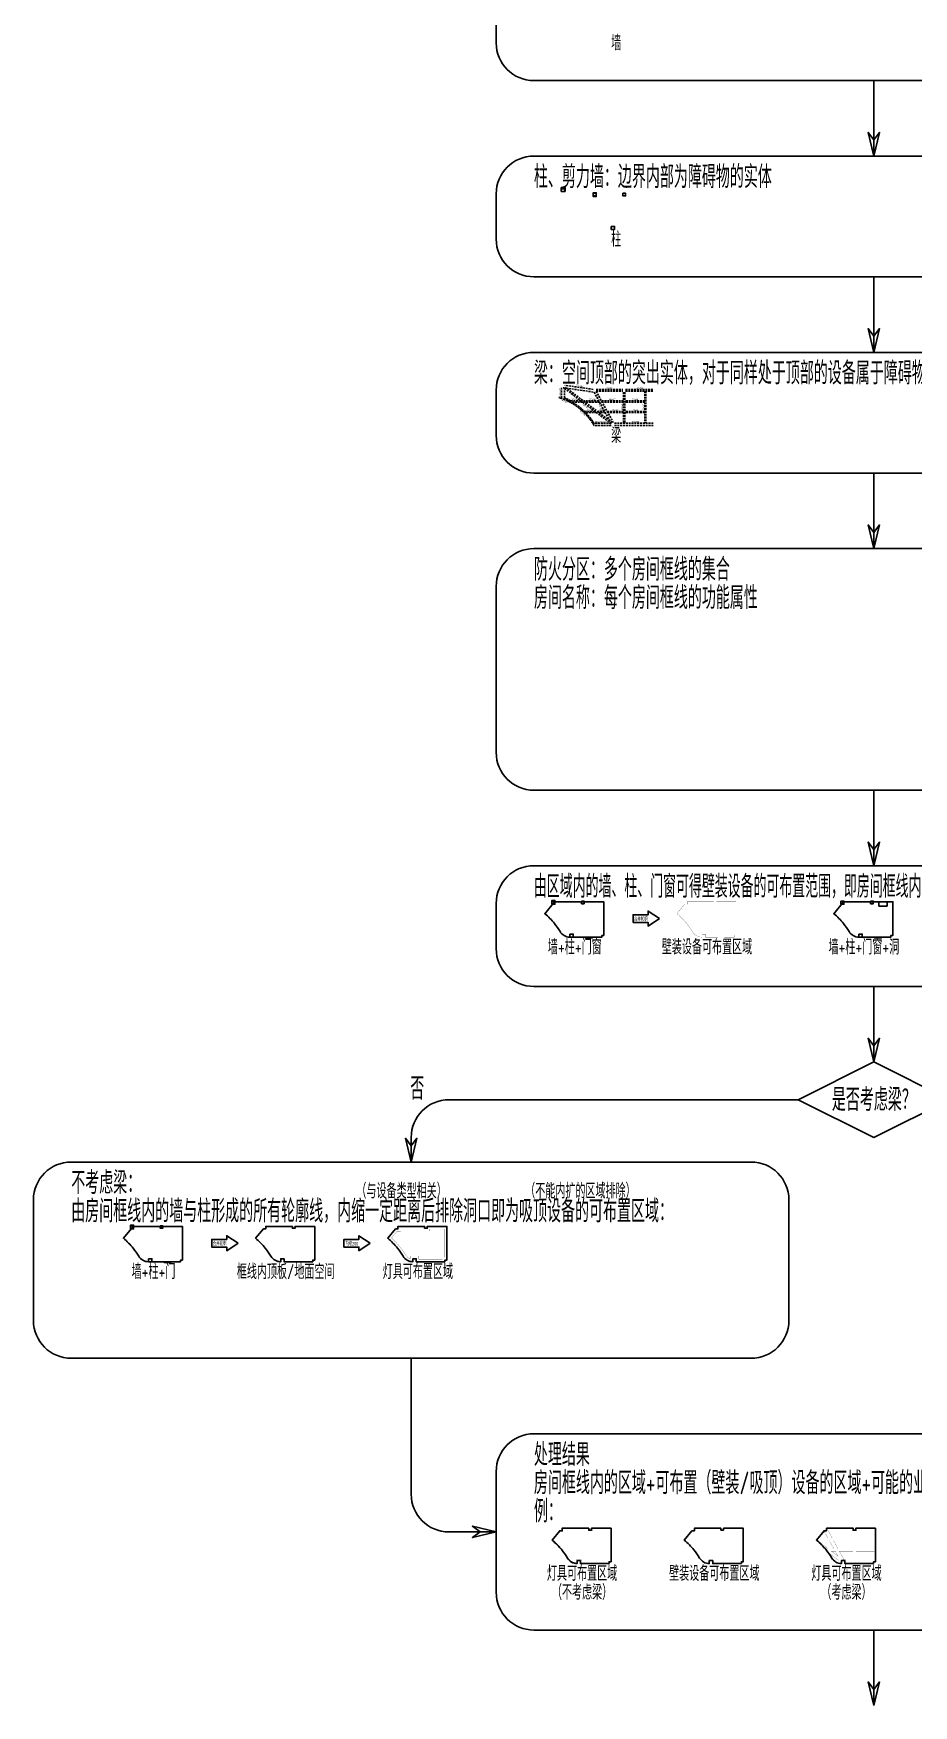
# Model space of a CAD drawing. Header units: millimetres. Extents: x -716506 to 4754388, y -184455 to 3397362.
# Drawn here: x 1947144 to 2180147, y 2518482 to 2961468 of the extents above; entities that cross this region are included whole.
import ezdxf
from ezdxf.enums import TextEntityAlignment as Align

# ---------------------------------------------------------------- set-up
doc = ezdxf.new("R2010")
doc.units = ezdxf.units.MM
doc.header["$LTSCALE"] = 1000
doc.header["$MEASUREMENT"] = 0
doc.linetypes.add('__覆盖_S20-tplt_TEN25IN7$0$DASHED', pattern=[0.75, 0.5, -0.25])
doc.layers.add('AE-HOLE', color=201, linetype='Continuous', plot=False)
doc.layers.add('柱子', color=7, linetype='Continuous', plot=False)
for name, color, linetype in [('E-UNIV-DIAG', 2, 'Continuous'), ('E-UNIV-NOTE', 6, 'Continuous'), ('S_BEAM', 4, '__覆盖_S20-tplt_TEN25IN7$0$DASHED'), ('S_BEAM_SECD', 142, '__覆盖_S20-tplt_TEN25IN7$0$DASHED'), ('S_BEAM_SECD_TEXT_HORZ', 9, 'Continuous'), ('S_BEAM_SECD_TEXT_VERT', 211, 'Continuous'), ('S_BEAM_TEXT_HORZ', 7, 'Continuous'), ('S_BEAM_TEXT_VERT', 41, 'Continuous'), ('可布置区域（吸顶）', 3, 'Continuous'), ('可布置区域（壁装）', 5, 'Continuous'), ('房间框线', 30, 'Continuous'), ('门窗框线', 114, 'Continuous')]:
    doc.layers.add(name, color=color, linetype=linetype)
doc.styles.add('__覆盖_S20-tplt_TEN25IN7$0$TH-STYLE1', font='Tssdeng.shx', dxfattribs={"width": 0.7, "bigfont": 'Tssdchn.shx'})
doc.styles.add('TH-STYLE3', font='tssdeng.shx', dxfattribs={"width": 0.65, "bigfont": 'tssdchn.shx'})

msp = doc.modelspace()

# ---------------------------------------------------------------- linework, layer by layer
at = {"layer": 'AE-HOLE', "elevation": 0}
msp.add_lwpolyline([(2173146.62, 2731415.58), (2170996.61, 2731415.58), (2170996.61, 2730265.55), (2173146.62, 2730265.55)], close=True, dxfattribs=at)
at = {"layer": 'E-UNIV-DIAG', "color": 3, "elevation": 0}
for points in [[(2259644.22, 2948982), (2079644.22, 2948982, -0.414213562), (2069644.22, 2958982), (2069644.22, 2970982, -0.414213562), (2079644.22, 2980982), (2259644.22, 2980982, -0.414213562), (2269644.22, 2970982), (2269644.22, 2958982, -0.414213562)], [(2259644.22, 2896982), (2079644.22, 2896982, -0.414213562), (2069644.22, 2906982), (2069644.22, 2918982, -0.414213562), (2079644.22, 2928982), (2259644.22, 2928982, -0.414213562), (2269644.22, 2918982), (2269644.22, 2906982, -0.414213562)], [(2259644.22, 2844982), (2079644.22, 2844982, -0.414213562), (2069644.22, 2854982), (2069644.22, 2866982, -0.414213562), (2079644.22, 2876982), (2259644.22, 2876982, -0.414213562), (2269644.22, 2866982), (2269644.22, 2854982, -0.414213562)], [(2259644.22, 2760982), (2079644.22, 2760982, -0.414213562), (2069644.22, 2770982), (2069644.22, 2814982, -0.414213562), (2079644.22, 2824982), (2259644.22, 2824982, -0.414213562), (2269644.22, 2814982), (2269644.22, 2770982, -0.414213562)]]:
    msp.add_lwpolyline(points, format="xyb", close=True, dxfattribs=at)
at = {"layer": 'E-UNIV-DIAG', "elevation": 0}
for points in [[(2169644.22, 2928982), (2169644.22, 2948982)], [(2169644.22, 2928982), (2171144.22, 2935258.24), (2169644.22, 2933258.24), (2168144.22, 2935258.24), (2169644.22, 2928982)], [(2169644.22, 2876982), (2169644.22, 2896982)], [(2169644.22, 2876982), (2171144.22, 2883258.24), (2169644.22, 2881258.24), (2168144.22, 2883258.24), (2169644.22, 2876982)], [(2169644.22, 2824982), (2169644.22, 2844982)], [(2169644.22, 2824982), (2171144.22, 2831258.24), (2169644.22, 2829258.24), (2168144.22, 2831258.24), (2169644.22, 2824982)], [(2169644.22, 2740982), (2169644.22, 2760982)], [(2169644.22, 2740982), (2171144.22, 2747258.24), (2169644.22, 2745258.24), (2168144.22, 2747258.24), (2169644.22, 2740982)], [(2169644.22, 2688982), (2169644.22, 2708982)], [(2169644.22, 2688982), (2171144.22, 2695258.24), (2169644.22, 2693258.24), (2168144.22, 2695258.24), (2169644.22, 2688982)], [(2047144.22, 2662482), (2048644.22, 2668758.24), (2047144.22, 2666758.24), (2045644.22, 2668758.24), (2047144.22, 2662482)], [(2069644.22, 2564482), (2063367.98, 2565982), (2065367.98, 2564482), (2063367.98, 2562982), (2069644.22, 2564482)], [(2169644.22, 2518482), (2169644.22, 2538482)], [(2169644.22, 2518482), (2171144.22, 2524758.24), (2169644.22, 2522758.24), (2168144.22, 2524758.24), (2169644.22, 2518482)]]:
    msp.add_lwpolyline(points, dxfattribs=at)
for points in [[(2259644.22, 2708982), (2079644.22, 2708982, -0.414213562), (2069644.22, 2718982), (2069644.22, 2730982, -0.414213562), (2079644.22, 2740982), (2259644.22, 2740982, -0.414213562), (2269644.22, 2730982), (2269644.22, 2718982, -0.414213562)], [(2137144.22, 2610482), (1957144.22, 2610482, -0.414213562), (1947144.22, 2620482), (1947144.22, 2652482, -0.414213562), (1957144.22, 2662482), (2137144.22, 2662482, -0.414213562), (2147144.22, 2652482), (2147144.22, 2620482, -0.414213562)], [(2259644.22, 2538482), (2079644.22, 2538482, -0.414213562), (2069644.22, 2548482), (2069644.22, 2580482, -0.414213562), (2079644.22, 2590482), (2259644.22, 2590482, -0.414213562), (2269644.22, 2580482), (2269644.22, 2548482, -0.414213562)]]:
    msp.add_lwpolyline(points, format="xyb", close=True, dxfattribs=at)
msp.add_lwpolyline([(2169644.22, 2688982), (2189644.22, 2678982), (2169644.22, 2668982), (2149644.22, 2678982)], close=True, dxfattribs=at)
for points in [[(2149644.22, 2678982), (2057144.22, 2678982, 0.414213562), (2047144.22, 2668982), (2047144.22, 2662482)], [(2069644.22, 2564482), (2057144.22, 2564482, -0.414213562), (2047144.22, 2574482), (2047144.22, 2610482)]]:
    msp.add_lwpolyline(points, format="xyb", dxfattribs=at)
at = {"layer": 'E-UNIV-NOTE', "elevation": 0}
for points in [[(2112856.98, 2726965.58), (2109856.98, 2728965.58), (2109856.98, 2727965.58), (2105888.34, 2727965.58), (2105888.34, 2725965.58), (2109856.98, 2725965.58), (2109856.98, 2724965.58), (2112856.98, 2726965.58)], [(2001306.76, 2640965.58), (1998306.76, 2642965.58), (1998306.76, 2641965.58), (1994338.13, 2641965.58), (1994338.13, 2639965.58), (1998306.76, 2639965.58), (1998306.76, 2638965.58), (2001306.76, 2640965.58)], [(2036306.76, 2640965.58), (2033306.76, 2642965.58), (2033306.76, 2641965.58), (2029338.13, 2641965.58), (2029338.13, 2639965.58), (2033306.76, 2639965.58), (2033306.76, 2638965.58), (2036306.76, 2640965.58)]]:
    msp.add_lwpolyline(points, dxfattribs=at)
at = {"layer": 'S_BEAM'}
for p, q in [((2086944.35, 2867615.62, 0), (2086944.35, 2864792.62, 0)), ((2095344.42, 2866469.17, 0), (2087319.47, 2867615.62, 0)), ((2100094.4, 2858055.56, 0), (2087475.14, 2867615.62, 0)), ((2087744.36, 2867615.62, 0), (2087744.34, 2864480.68, 0)), ((2095344.42, 2867176.28, 0), (2087794.35, 2868254.89, 0)), ((2100347.61, 2858365.57, 0), (2087794.35, 2867875.63, 0)), ((2095593.13, 2866415.57, 0), (2100094.4, 2858139.9, 0)), ((2096144.42, 2867115.58, 0), (2103194.4, 2867115.58, 0)), ((2096144.42, 2866715.58, 0), (2103194.4, 2866715.58, 0)), ((2096144.42, 2866657.75, 0), (2100654.66, 2858365.58, 0)), ((2103344.4, 2866415.58, 0), (2103344.4, 2858215.57, 0)), ((2103744.4, 2866415.58, 0), (2103744.4, 2858215.57, 0)), ((2103894.4, 2867115.57, 0), (2111244.4, 2867115.57, 0)), ((2103894.4, 2866715.57, 0), (2111244.4, 2866715.57, 0)), ((2100094.4, 2858215.57, 0), (2095194.9, 2858215.57, 0)), ((2100094.4, 2857615.57, 0), (2095557.69, 2857615.57, 0)), ((2111244.4, 2858215.57, 0), (2100994.4, 2858215.57, 0)), ((2111244.4, 2857615.57, 0), (2100994.4, 2857615.57, 0))]:
    msp.add_line(p, q, dxfattribs=at)
at = {"layer": 'S_BEAM_SECD'}
for p, q in [((2108994.4, 2866715.57, 0), (2108994.4, 2858215.57, 0)), ((2109294.4, 2866715.57, 0), (2109294.4, 2858215.57, 0)), ((2092095.19, 2864115.58, 0), (2088551.13, 2864115.58, 0)), ((2092491.19, 2863815.58, 0), (2089138.71, 2863815.58, 0)), ((2096844.13, 2864115.58, 0), (2092757.6, 2864115.58, 0)), ((2097007.31, 2863815.58, 0), (2093153.6, 2863815.58, 0)), ((2103344.4, 2864115.58, 0), (2097527.14, 2864115.58, 0)), ((2103344.4, 2863815.58, 0), (2097690.32, 2863815.58, 0)), ((2108994.4, 2864115.58, 0), (2103744.4, 2864115.58, 0)), ((2108994.4, 2863815.58, 0), (2103744.4, 2863815.58, 0)), ((2095791.19, 2861315.58, 0), (2092617.65, 2861315.58, 0)), ((2096187.19, 2861015.58, 0), (2092928.76, 2861015.58, 0)), ((2098367.1, 2861315.58, 0), (2096486.25, 2861315.58, 0)), ((2098530.27, 2861015.58, 0), (2096849.59, 2861015.58, 0)), ((2103344.4, 2861315.58, 0), (2099050.11, 2861315.58, 0)), ((2103344.4, 2861015.58, 0), (2099213.28, 2861015.58, 0)), ((2108994.4, 2861315.58, 0), (2103744.4, 2861315.58, 0)), ((2108994.4, 2861015.58, 0), (2103744.4, 2861015.58, 0))]:
    msp.add_line(p, q, dxfattribs=at)
for centre, radius, start, end in [((2081370.5, 2849344.8, 0), 16421.99, 30.2411046, 72.6074502), ((2081386.23, 2849356.81, 0), 16806.01, 61.4239241, 67.7654942), ((2081386.23, 2849356.81, 0), 16706.01, 31.6057438, 59.9380576)]:
    msp.add_arc(centre, radius, start, end, dxfattribs=at)
at = {"layer": '可布置区域（吸顶）', "const_width": 50, "elevation": 0}
for points in [[(2055394.4, 2636765.58), (2049194.4, 2636765.58), (2049194.4, 2637565.58), (2046894.4, 2637565.58), (2046894.4, 2636873.81, -0.182731447), (2045618.74, 2637883.36, 0.034911741), (2044066.08, 2640106.56, 0.023703058), (2042825.88, 2641501.24, 0.015972442), (2041935.07, 2642355.77), (2043338.96, 2644065.58), (2044344.42, 2644065.58), (2044344.42, 2644715.58), (2049994.4, 2644715.58), (2049994.4, 2644215.59), (2052094.4, 2644215.59), (2052094.4, 2644715.58), (2055894.4, 2644715.58), (2055894.4, 2637215.58), (2055394.4, 2637215.58)], [(2099369.77, 2556311.11), (2092169.77, 2556311.11), (2092169.77, 2557111.11), (2090869.77, 2557111.11), (2090869.77, 2556318.06, -0.244834107), (2088665.22, 2557671.89, 0.034911741), (2087152.48, 2559837.91, 0.023703058), (2085943.77, 2561197.18, 0.022317977), (2084716.9, 2562344.56), (2086577.92, 2564611.11), (2087319.78, 2564611.11), (2087319.78, 2565261.11), (2093969.77, 2565261.11), (2093969.77, 2564761.12), (2095069.77, 2564761.12), (2095069.77, 2565261.11), (2099869.77, 2565261.11), (2099869.77, 2556761.11), (2099369.77, 2556761.11)], [(2157863.79, 2562161.11), (2154928.31, 2562161.11, -0.01561306), (2155785.63, 2561356.97), (2157496.17, 2560061.11), (2159006.01, 2560061.11)], [(2158041.36, 2558644.43, -0.015253322), (2158665.22, 2557671.89, 0.084109078), (2159273.29, 2556961.09), (2160263.36, 2556961.09)]]:
    msp.add_lwpolyline(points, format="xyb", close=True, dxfattribs=at)
for points in [[(2164119.77, 2564761.12), (2163969.77, 2564761.12), (2163969.77, 2565061.11), (2157424.78, 2565061.11), (2158621.4, 2562861.11), (2164119.77, 2562861.11)], [(2169769.77, 2565061.09), (2165069.77, 2565061.09), (2165069.77, 2564761.12), (2164919.77, 2564761.12), (2164919.77, 2562861.11), (2169769.77, 2562861.11)], [(2156549.81, 2564576.88), (2155141.03, 2562861.11), (2157483.05, 2562861.11)], [(2164119.77, 2562161.11), (2159002.14, 2562161.11), (2160144.36, 2560061.11), (2164119.77, 2560061.11)], [(2169769.77, 2562161.11), (2164919.77, 2562161.11), (2164919.77, 2560061.11), (2169769.77, 2560061.11)], [(2159386.75, 2559361.11), (2158420.17, 2559361.11), (2160064.19, 2558115.63)], [(2164119.77, 2559361.11), (2160525.11, 2559361.11), (2161748.92, 2557111.11), (2162169.77, 2557111.11), (2162169.77, 2556961.09), (2164119.77, 2556961.09)], [(2169769.77, 2559361.11), (2164919.77, 2559361.11), (2164919.77, 2556961.09), (2169769.77, 2556961.09)]]:
    msp.add_lwpolyline(points, close=True, dxfattribs=at)
at = {"layer": '可布置区域（壁装）', "const_width": 50, "elevation": 0}
for points in [[(2128264.49, 2722065.58), (2125044.62, 2722065.58), (2125044.62, 2722865.58), (2124144.62, 2722865.58), (2124144.62, 2722065.58), (2124141.42, 2722065.58, -0.263559575), (2121568.51, 2723523.56, 0.034911741), (2120071.75, 2725666.71, 0.023703058), (2118875.63, 2727011.82, 0.024950908), (2117512.1, 2728273.62), (2119558.2, 2730765.58), (2120194.63, 2730765.58), (2120194.63, 2731415.58), (2127244.62, 2731415.58), (2127244.62, 2730915.59), (2127944.62, 2730915.59), (2127944.62, 2731415.58), (2133144.62, 2731415.58), (2133144.62, 2722515.58), (2132644.62, 2722515.58), (2132644.62, 2722065.58), (2130064.49, 2722065.58)], [(2130189.65, 2556111.11), (2126969.77, 2556111.11), (2126969.77, 2556911.11), (2126069.77, 2556911.11), (2126069.77, 2556111.11), (2126066.57, 2556111.11, -0.263559575), (2123493.66, 2557569.08, 0.034911741), (2121996.9, 2559712.24, 0.023703058), (2120800.78, 2561057.34, 0.024950908), (2119437.26, 2562319.14), (2121483.35, 2564811.11), (2122119.78, 2564811.11), (2122119.78, 2565461.11), (2129169.77, 2565461.11), (2129169.77, 2564961.12), (2129869.77, 2564961.12), (2129869.77, 2565461.11), (2135069.77, 2565461.11), (2135069.77, 2556561.11), (2134569.77, 2556561.11), (2134569.77, 2556111.11), (2131989.65, 2556111.11)]]:
    msp.add_lwpolyline(points, format="xyb", dxfattribs=at)
at = {"layer": '房间框线', "elevation": 0}
for points in [[(2085091.9, 2731415.58), (2098144.62, 2731415.58), (2098144.62, 2722515.58), (2097644.62, 2722515.58), (2097644.62, 2722065.58), (2089141.42, 2722065.58, -0.263559575), (2086568.51, 2723523.56, 0.034911741), (2085071.75, 2725666.71, 0.023703058), (2083875.63, 2727011.82, 0.024950908), (2082512.1, 2728273.62)], [(2161618.9, 2731415.58), (2174671.61, 2731415.58), (2174671.61, 2722515.58), (2174171.61, 2722515.58), (2174171.61, 2722065.58), (2165668.41, 2722065.58, -0.263559575), (2163095.5, 2723523.56, 0.034911741), (2161598.74, 2725666.71, 0.023703058), (2160402.62, 2727011.82, 0.024950908), (2159039.1, 2728273.62)], [(1973541.68, 2645415.58), (1986594.4, 2645415.58), (1986594.4, 2636515.58), (1986094.4, 2636515.58), (1986094.4, 2636065.58), (1977591.2, 2636065.58, -0.263559575), (1975018.29, 2637523.56, 0.034911741), (1973521.53, 2639666.71, 0.023703058), (1972325.41, 2641011.82, 0.024950908), (1970961.89, 2642273.62)], [(2021094.4, 2636065.58), (2013494.4, 2636065.58), (2013494.4, 2636865.58), (2012594.4, 2636865.58), (2012594.4, 2636065.58), (2012591.2, 2636065.58, -0.263559575), (2010018.29, 2637523.56, 0.034911741), (2008521.53, 2639666.71, 0.023703058), (2007325.41, 2641011.82, 0.024950908), (2005961.89, 2642273.62), (2008007.98, 2644765.58), (2008644.42, 2644765.58), (2008644.42, 2645415.58), (2015694.4, 2645415.58), (2015694.4, 2644915.59), (2016394.4, 2644915.59), (2016394.4, 2645415.58), (2021594.4, 2645415.58), (2021594.4, 2636515.58), (2021094.4, 2636515.58)], [(2056094.4, 2636065.58), (2048494.4, 2636065.58), (2048494.4, 2636865.58), (2047594.4, 2636865.58), (2047594.4, 2636065.58), (2047591.2, 2636065.58, -0.263559575), (2045018.29, 2637523.56, 0.034911741), (2043521.53, 2639666.71, 0.023703058), (2042325.41, 2641011.82, 0.024950908), (2040961.89, 2642273.62), (2043007.98, 2644765.58), (2043644.42, 2644765.58), (2043644.42, 2645415.58), (2050694.4, 2645415.58), (2050694.4, 2644915.59), (2051394.4, 2644915.59), (2051394.4, 2645415.58), (2056594.4, 2645415.58), (2056594.4, 2636515.58), (2056094.4, 2636515.58)], [(2099569.77, 2556111.11), (2091969.77, 2556111.11), (2091969.77, 2556911.11), (2091069.77, 2556911.11), (2091069.77, 2556111.11), (2091066.57, 2556111.11, -0.263559575), (2088493.66, 2557569.08, 0.034911741), (2086996.9, 2559712.24, 0.023703058), (2085800.78, 2561057.34, 0.024950908), (2084437.26, 2562319.14), (2086483.35, 2564811.11), (2087119.78, 2564811.11), (2087119.78, 2565461.11), (2094169.77, 2565461.11), (2094169.77, 2564961.12), (2094869.77, 2564961.12), (2094869.77, 2565461.11), (2100069.77, 2565461.11), (2100069.77, 2556561.11), (2099569.77, 2556561.11)], [(2134569.77, 2556111.11), (2126969.77, 2556111.11), (2126969.77, 2556911.11), (2126069.77, 2556911.11), (2126069.77, 2556111.11), (2126066.57, 2556111.11, -0.263559575), (2123493.66, 2557569.08, 0.034911741), (2121996.9, 2559712.24, 0.023703058), (2120800.78, 2561057.34, 0.024950908), (2119437.26, 2562319.14), (2121483.35, 2564811.11), (2122119.78, 2564811.11), (2122119.78, 2565461.11), (2129169.77, 2565461.11), (2129169.77, 2564961.12), (2129869.77, 2564961.12), (2129869.77, 2565461.11), (2135069.77, 2565461.11), (2135069.77, 2556561.11), (2134569.77, 2556561.11)], [(2169569.77, 2556111.11), (2161969.77, 2556111.11), (2161969.77, 2556911.11), (2161069.77, 2556911.11), (2161069.77, 2556111.11), (2161066.57, 2556111.11, -0.263559575), (2158493.66, 2557569.08, 0.034911741), (2156996.9, 2559712.24, 0.023703058), (2155800.78, 2561057.34, 0.024950908), (2154437.26, 2562319.14), (2156483.35, 2564811.11), (2157119.78, 2564811.11), (2157119.78, 2565461.11), (2164169.77, 2565461.11), (2164169.77, 2564961.12), (2164869.77, 2564961.12), (2164869.77, 2565461.11), (2170069.77, 2565461.11), (2170069.77, 2556561.11), (2169569.77, 2556561.11)]]:
    msp.add_lwpolyline(points, format="xyb", close=True, dxfattribs=at)
at = {"layer": '柱子', "elevation": 0}
for points in [[(2086894.35, 2920615.64), (2087894.4, 2920615.64), (2087894.4, 2919615.64), (2086894.35, 2919615.64)], [(2086894.35, 2920315.64), (2087794.35, 2920315.64), (2087794.35, 2919615.64), (2086894.35, 2919615.64)], [(2086894.35, 2920315.64), (2087794.35, 2920315.64), (2087794.35, 2919615.64), (2086894.35, 2919615.64)], [(2096144.42, 2919115.58), (2095344.42, 2919115.58), (2095344.42, 2919265.58), (2096144.42, 2919265.58), (2096144.42, 2919115.58)], [(2095344.42, 2919115.58), (2096144.42, 2919115.58), (2096144.42, 2918415.58), (2095344.42, 2918415.58)], [(2096144.42, 2918415.58), (2095344.42, 2918415.58), (2095344.42, 2918265.58), (2096144.42, 2918265.58), (2096144.42, 2918415.58)], [(2103194.4, 2919115.59), (2103894.4, 2919115.59), (2103894.4, 2918415.59), (2103194.4, 2918415.59)], [(2100094.4, 2910365.58), (2100994.4, 2910365.58), (2100994.4, 2909565.58), (2100094.4, 2909565.58)], [(2085194.63, 2731615.58), (2084394.63, 2731615.58), (2084394.63, 2731765.58), (2085194.63, 2731765.58), (2085194.63, 2731615.58)], [(2084394.63, 2731615.58), (2085194.63, 2731615.58), (2085194.63, 2730915.58), (2084394.63, 2730915.58)], [(2085194.63, 2730915.58), (2084394.63, 2730915.58), (2084394.63, 2730765.58), (2085194.63, 2730765.58), (2085194.63, 2730915.58)], [(2092244.62, 2731615.59), (2092944.62, 2731615.59), (2092944.62, 2730915.59), (2092244.62, 2730915.59)], [(2160921.63, 2731615.58), (2161721.63, 2731615.58), (2161721.63, 2730915.58), (2160921.63, 2730915.58)], [(2161721.63, 2730915.58), (2160921.63, 2730915.58), (2160921.63, 2730765.58), (2161721.63, 2730765.58), (2161721.63, 2730915.58)], [(2168771.61, 2731615.59), (2169471.61, 2731615.59), (2169471.61, 2730915.59), (2168771.61, 2730915.59)], [(2089144.62, 2722865.58), (2090044.62, 2722865.58), (2090044.62, 2722065.58), (2089144.62, 2722065.58)], [(2165671.61, 2722865.58), (2166571.61, 2722865.58), (2166571.61, 2722065.58), (2165671.61, 2722065.58)], [(1973644.42, 2645615.58), (1972844.42, 2645615.58), (1972844.42, 2645765.58), (1973644.42, 2645765.58), (1973644.42, 2645615.58)], [(1972844.42, 2645615.58), (1973644.42, 2645615.58), (1973644.42, 2644915.58), (1972844.42, 2644915.58)], [(1973644.42, 2644915.58), (1972844.42, 2644915.58), (1972844.42, 2644765.58), (1973644.42, 2644765.58), (1973644.42, 2644915.58)], [(1980694.4, 2645615.59), (1981394.4, 2645615.59), (1981394.4, 2644915.59), (1980694.4, 2644915.59)], [(1977594.4, 2636865.58), (1978494.4, 2636865.58), (1978494.4, 2636065.58), (1977594.4, 2636065.58)]]:
    msp.add_lwpolyline(points, close=True, dxfattribs=at)
at = {"layer": '门窗框线', "elevation": 0}
for points in [[(2095064.49, 2722065.58), (2093264.49, 2722065.58), (2093264.49, 2721865.58), (2095064.49, 2721865.58)], [(2171591.49, 2722065.58), (2169791.49, 2722065.58), (2169791.49, 2721865.58), (2171591.49, 2721865.58)], [(1983514.28, 2636065.58), (1981714.28, 2636065.58), (1981714.28, 2635865.58), (1983514.28, 2635865.58)]]:
    msp.add_lwpolyline(points, close=True, dxfattribs=at)

# ---------------------------------------------------------------- texts
at = {"layer": 'E-UNIV-NOTE', "style": 'TH-STYLE3', "width": 0.7}
for s, height, p in [('墙', 4000, (2101416.58, 2959159.81, 0)), ('柱', 4000, (2101416.58, 2907159.81, 0)), ('梁', 4000, (2101416.58, 2855159.81, 0)), ('合并轮廓', 1000, (2107966.8, 2726965.58, 0)), ('墙+柱+门窗', 4000, (2090466.8, 2719659.81, 0)), ('壁装设备可布置区域', 4000, (2125466.8, 2719659.81, 0)), ('墙+柱+门窗+洞', 4000, (2166993.79, 2719659.81, 0)), ('（与设备类型相关）', 4000, (2044600.79, 2655030.57, 0)), ('（不能内扩的区域排除）', 4000, (2091950.21, 2655030.57, 0)), ('合并轮廓', 1000, (1996416.58, 2640965.58, 0)), ('内缩200', 1000, (2031416.58, 2640965.58, 0)), ('墙+柱+门', 4000, (1978916.58, 2633659.81, 0)), ('框线内顶板/地面空间', 4000, (2013916.58, 2633659.81, 0)), ('灯具可布置区域', 4000, (2048916.58, 2633659.81, 0)), ('灯具可布置区域', 4000, (2092391.95, 2553705.33, 0)), ('壁装设备可布置区域', 4000, (2127391.95, 2553705.33, 0)), ('灯具可布置区域', 4000, (2162391.95, 2553705.33, 0)), ('（不考虑梁）', 4000, (2092391.95, 2548705.33, 0)), ('（考虑梁）', 4000, (2162391.95, 2548705.33, 0))]:
    msp.add_text(s, height=height, dxfattribs=at).set_placement(p, align=Align.MIDDLE)
at = {"layer": 'E-UNIV-NOTE', "style": 'TH-STYLE3'}
for s, width, p in [('柱、剪力墙：边界内部为障碍物的实体', 0.65, (2079644.22, 2923482, 0)), ('梁：空间顶部的突出实体，对于同样处于顶部的设备属于障碍物/隔断', 0.65, (2079644.22, 2871482, 0)), ('防火分区：多个房间框线的集合', 0.65, (2079644.22, 2819482, 0)), ('房间名称：每个房间框线的功能属性', 0.65, (2079644.22, 2811982, 0)), ('由区域内的墙、柱、门窗可得壁装设备的可布置范围，即房间框线内除去门窗、洞线处的墙与柱形成的所有轮廓线：', 0.6, (2079644.22, 2735482, 0)), ('否', 0.65, (2046898.55, 2681982, 0)), ('不考虑梁：', 0.65, (1957144.22, 2656982, 0)), ('由房间框线内的墙与柱形成的所有轮廓线，内缩一定距离后排除洞口即为吸顶设备的可布置区域：', 0.65, (1957144.22, 2649482, 0)), ('处理结果', 0.65, (2079644.22, 2584982, 0)), ('房间框线内的区域+可布置（壁装/吸顶）设备的区域+可能的业务分割', 0.65, (2079644.22, 2577482, 0)), ('例：', 0.65, (2079644.22, 2569982, 0))]:
    msp.add_text(s, height=6000, dxfattribs=dict(at, width=width)).set_placement(p, align=Align.MIDDLE_LEFT)
at = {"layer": 'E-UNIV-NOTE', "style": 'TH-STYLE3', "width": 0.65}
msp.add_text('是否考虑梁？', height=6000, dxfattribs=at).set_placement((2169644.22, 2678982, 0), align=Align.MIDDLE_CENTER)
at = {"layer": 'S_BEAM_SECD_TEXT_HORZ', "style": '__覆盖_S20-tplt_TEN25IN7$0$TH-STYLE1', "width": 0.7}
for p in [(2089626.21, 2864115.58, 0), (2093586.4, 2861315.58, 0), (2094210.1, 2864115.58, 0), (2096577.12, 2861315.58, 0), (2099463.42, 2864115.58, 0), (2100271.65, 2861315.58, 0), (2105583.32, 2864115.58, 0), (2105583.32, 2861315.58, 0)]:
    msp.add_text('300×600', height=450, rotation=0.0000235, dxfattribs=at).set_placement(p, align=Align.BOTTOM_LEFT)
at = {"layer": 'S_BEAM_SECD_TEXT_VERT', "style": '__覆盖_S20-tplt_TEN25IN7$0$TH-STYLE1', "width": 0.7}
for s, rotation, p in [('400×700', 154.1938547, (2088728.89, 2864027.94, 0)), ('300×700', 90.0000235, (2108994.4, 2861577.44, 0)), ('300×700', 136.0559113, (2093412.93, 2860515.45, 0))]:
    msp.add_text(s, height=450, rotation=rotation, dxfattribs=at).set_placement(p, align=Align.BOTTOM_LEFT)
at = {"layer": 'S_BEAM_TEXT_HORZ', "style": '__覆盖_S20-tplt_TEN25IN7$0$TH-STYLE1', "width": 0.7}
for s, rotation, p in [('700×1200', 351.6912086, (2090807.85, 2867824.38, 0)), ('400×700', 359.821533, (2098677.54, 2867115.58, 0)), ('400×700', 359.821533, (2106727.54, 2867115.57, 0)), ('600×700/1000', 359.821533, (2095882.83, 2858215.57, 0)), ('600×1000', 359.821533, (2105595.21, 2858215.57, 0))]:
    msp.add_text(s, height=450, rotation=rotation, dxfattribs=at).set_placement(p, align=Align.BOTTOM_LEFT)
at = {"layer": 'S_BEAM_TEXT_VERT', "style": '__覆盖_S20-tplt_TEN25IN7$0$TH-STYLE1', "width": 0.7}
for s, rotation, p in [('800×800/1000', 90.0000235, (2086945.18, 2864579.88, 0)), ('400×700', 143.7651481, (2094233.26, 2862495.83, 0)), ('600×700', 118.0701864, (2098053.82, 2861891.54, 0)), ('400×700', 90.0000235, (2103344.4, 2861660.76, 0))]:
    msp.add_text(s, height=450, rotation=rotation, dxfattribs=at).set_placement(p, align=Align.BOTTOM_LEFT)

doc.saveas('drawing.dxf')
